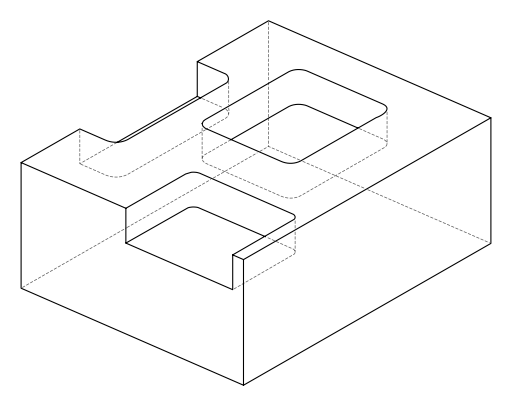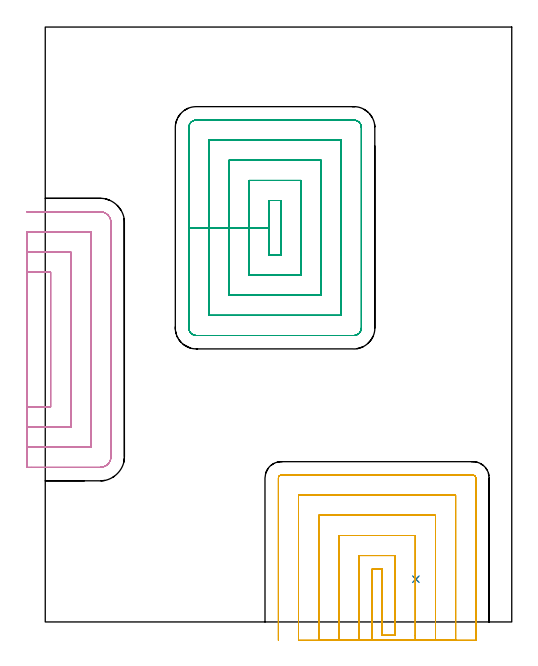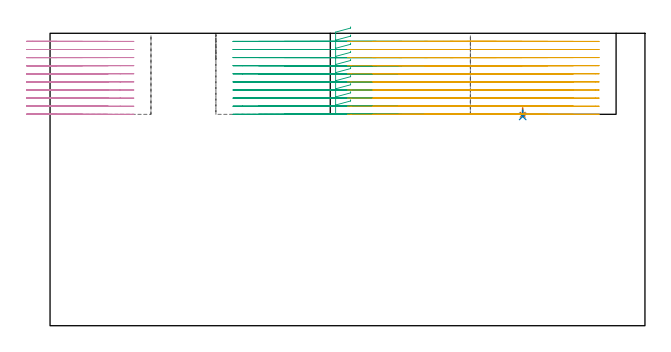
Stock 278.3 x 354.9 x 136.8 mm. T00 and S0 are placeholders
(PLAN: 5 operations, 2 tool changes, 93.5 min)
(1 SPOT_DRILL | STEP1POCKET | NXT0321_9005460120000 | 0.03 min | 4144 mm3)
(2 DRILL_BLIND_HOLE_INTO_CENTER | STEP1POCKET | NXT0301_021 | 0.02 min | 15 mm3)
(3 MILL_RECTANGULAR_POCKET | POCKET_RECTANGULAR_STRAIGHT | NXT0201_012 | Follow Part, ap 4, ae 75% | 29.03 min | 646682 mm3)
(4 MILL_SLOT | SLOT_PARTIAL_RECTANGULAR | NXT0201_012 | Follow Part, ap 4, ae 75% | 28.93 min | 298088 mm3)
(5 MILL_SLOT_1 | SLOT_PARTIAL_RECTANGULAR_1 | NXT0201_012 | Follow Part, ap 4, ae 75% | 35.53 min | 478779 mm3)
(TOOL NXT0321_9005460120000 | NC Spot Drill, 142deg, 12mm, Carbide, Uncoated | D12 PA142 FL30 Z2)
(TOOL NXT0301_021 | Carbide Drill 5mm [860.1-0500-015A1-MM 2214] | D5 PA140 FL28 Z2)
(TOOL NXT0201_012 | ENDMILL 16mm [2P460-1600-NA 1630] | D16 FL38 Z6)
(OP 1 SPOT_DRILL)
G17 G21 G94 G90
T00 M6
G54
G17 G0 G90 X221.1 Y25.5 S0 M3
G43 Z146.8 H0
G94 G81 G98 Z98.685 F250. R101.9
G80
M5
M2
(OP 2 DRILL_BLIND_HOLE_INTO_CENTER)
G17 G21 G94 G90
T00 M6
G54
G17 G0 G90 X221.1 Y25.5 S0 M3
G43 Z146.8 H1
G94 G81 G98 Z97.9 F250. R100.9
G80
M5
M2
(OP 3 MILL_RECTANGULAR_POCKET)
G17 G21 G94 G90
T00 M6
G54
G17 G0 G90 X140.6 Y249.309 S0 M3
G43 Z146.8 H1
Z139.8
G94 G1 Y251.4 Z139.24 F250.
X133.6 Z137.364
Y235.15 Z133.01
Y218.9 F500.
X140.6
Y251.4
X133.6
Y235.15
X121.6
Y206.9
X152.6
Y263.4
X121.6
Y235.15
X109.6
Y194.9
X164.6
Y275.4
X109.6
Y235.15
X97.6
Y182.9
X176.6
Y287.4
X97.6
Y235.15
X85.6
Y175.4
G3 X90.1 Y170.9 R4.5
G1 X184.1
G3 X188.6 Y175.4 R4.5
G1 Y294.9
G3 X184.1 Y299.4 R4.5
G1 X90.1
G3 X85.6 Y294.9 R4.5
G1 Y235.15
Y234.15
G0 X140.6 Y249.309 Z136.01
G1 Y251.4 Z135.45 F250.
X133.6 Z133.574
Y235.15 Z129.22
Y218.9 F500.
X140.6
Y251.4
X133.6
Y235.15
X121.6
Y206.9
X152.6
Y263.4
X121.6
Y235.15
X109.6
Y194.9
X164.6
Y275.4
X109.6
Y235.15
X97.6
Y182.9
X176.6
Y287.4
X97.6
Y235.15
X85.6
Y175.4
G3 X90.1 Y170.9 R4.5
G1 X184.1
G3 X188.6 Y175.4 R4.5
G1 Y294.9
G3 X184.1 Y299.4 R4.5
G1 X90.1
G3 X85.6 Y294.9 R4.5
G1 Y235.15
Y234.15
G0 X140.6 Y249.309 Z132.22
G1 Y251.4 Z131.66 F250.
X133.6 Z129.784
Y235.15 Z125.43
Y218.9 F500.
X140.6
Y251.4
X133.6
Y235.15
X121.6
Y206.9
X152.6
Y263.4
X121.6
Y235.15
X109.6
Y194.9
X164.6
Y275.4
X109.6
Y235.15
X97.6
Y182.9
X176.6
Y287.4
X97.6
Y235.15
X85.6
Y175.4
G3 X90.1 Y170.9 R4.5
G1 X184.1
G3 X188.6 Y175.4 R4.5
G1 Y294.9
G3 X184.1 Y299.4 R4.5
G1 X90.1
G3 X85.6 Y294.9 R4.5
G1 Y235.15
Y234.15
G0 X140.6 Y249.309 Z128.43
G1 Y251.4 Z127.87 F250.
X133.6 Z125.994
Y235.15 Z121.64
Y218.9 F500.
X140.6
Y251.4
X133.6
Y235.15
X121.6
Y206.9
X152.6
Y263.4
X121.6
Y235.15
X109.6
Y194.9
X164.6
Y275.4
X109.6
Y235.15
X97.6
Y182.9
X176.6
Y287.4
X97.6
Y235.15
X85.6
Y175.4
G3 X90.1 Y170.9 R4.5
G1 X184.1
G3 X188.6 Y175.4 R4.5
G1 Y294.9
G3 X184.1 Y299.4 R4.5
G1 X90.1
G3 X85.6 Y294.9 R4.5
G1 Y235.15
Y234.15
G0 X140.6 Y249.309 Z124.64
G1 Y251.4 Z124.08 F250.
X133.6 Z122.204
Y235.15 Z117.85
Y218.9 F500.
X140.6
Y251.4
X133.6
Y235.15
X121.6
Y206.9
X152.6
Y263.4
X121.6
Y235.15
X109.6
Y194.9
X164.6
Y275.4
X109.6
Y235.15
X97.6
Y182.9
X176.6
Y287.4
X97.6
Y235.15
X85.6
Y175.4
G3 X90.1 Y170.9 R4.5
G1 X184.1
G3 X188.6 Y175.4 R4.5
G1 Y294.9
G3 X184.1 Y299.4 R4.5
G1 X90.1
G3 X85.6 Y294.9 R4.5
G1 Y235.15
Y234.15
G0 X140.6 Y249.309 Z120.85
G1 Y251.4 Z120.29 F250.
X133.6 Z118.414
Y235.15 Z114.06
Y218.9 F500.
X140.6
Y251.4
X133.6
Y235.15
X121.6
Y206.9
X152.6
Y263.4
X121.6
Y235.15
X109.6
Y194.9
X164.6
Y275.4
X109.6
Y235.15
X97.6
Y182.9
X176.6
Y287.4
X97.6
Y235.15
X85.6
Y175.4
G3 X90.1 Y170.9 R4.5
G1 X184.1
G3 X188.6 Y175.4 R4.5
G1 Y294.9
G3 X184.1 Y299.4 R4.5
G1 X90.1
G3 X85.6 Y294.9 R4.5
G1 Y235.15
Y234.15
G0 X140.6 Y249.309 Z117.06
G1 Y251.4 Z116.5 F250.
X133.6 Z114.624
Y235.15 Z110.27
Y218.9 F500.
X140.6
Y251.4
X133.6
Y235.15
X121.6
Y206.9
X152.6
Y263.4
X121.6
Y235.15
X109.6
Y194.9
X164.6
Y275.4
X109.6
Y235.15
X97.6
Y182.9
X176.6
Y287.4
X97.6
Y235.15
X85.6
Y175.4
G3 X90.1 Y170.9 R4.5
G1 X184.1
G3 X188.6 Y175.4 R4.5
G1 Y294.9
G3 X184.1 Y299.4 R4.5
G1 X90.1
G3 X85.6 Y294.9 R4.5
G1 Y235.15
Y234.15
G0 X140.6 Y249.309 Z113.27
G1 Y251.4 Z112.71 F250.
X133.6 Z110.834
Y235.15 Z106.48
Y218.9 F500.
X140.6
Y251.4
X133.6
Y235.15
X121.6
Y206.9
X152.6
Y263.4
X121.6
Y235.15
X109.6
Y194.9
X164.6
Y275.4
X109.6
Y235.15
X97.6
Y182.9
X176.6
Y287.4
X97.6
Y235.15
X85.6
Y175.4
G3 X90.1 Y170.9 R4.5
G1 X184.1
G3 X188.6 Y175.4 R4.5
G1 Y294.9
G3 X184.1 Y299.4 R4.5
G1 X90.1
G3 X85.6 Y294.9 R4.5
G1 Y235.15
Y234.15
G0 X140.6 Y249.309 Z109.48
G1 Y251.4 Z108.92 F250.
X133.6 Z107.044
Y235.15 Z102.69
Y218.9 F500.
X140.6
Y251.4
X133.6
Y235.15
X121.6
Y206.9
X152.6
Y263.4
X121.6
Y235.15
X109.6
Y194.9
X164.6
Y275.4
X109.6
Y235.15
X97.6
Y182.9
X176.6
Y287.4
X97.6
Y235.15
X85.6
Y175.4
G3 X90.1 Y170.9 R4.5
G1 X184.1
G3 X188.6 Y175.4 R4.5
G1 Y294.9
G3 X184.1 Y299.4 R4.5
G1 X90.1
G3 X85.6 Y294.9 R4.5
G1 Y235.15
Y234.15
G0 X140.6 Y249.309 Z105.69
G1 Y251.4 Z105.13 F250.
X133.6 Z103.254
Y235.15 Z98.9
Y218.9 F500.
X140.6
Y251.4
X133.6
Y235.15
X121.6
Y206.9
X152.6
Y263.4
X121.6
Y235.15
X109.6
Y194.9
X164.6
Y275.4
X109.6
Y235.15
X97.6
Y182.9
X176.6
Y287.4
X97.6
Y235.15
X85.6
Y175.4
G3 X90.1 Y170.9 R4.5
G1 X184.1
G3 X188.6 Y175.4 R4.5
G1 Y294.9
G3 X184.1 Y299.4 R4.5
G1 X90.1
G3 X85.6 Y294.9 R4.5
G1 Y235.15
Y234.15
G0 Z146.8
M5
M2
(OP 4 MILL_SLOT)
G17 G21 G94 G90
T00 M6
G54
G17 G0 G90 X-11. Y128.2 S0 M3
G43 Z146.8 H1
Z133.01
G94 G1 X-8. F250.
X3.2 F500.
Y208.7
X-8.
X-11. F250.
Y116.2
X-8.
X15.2 F500.
Y220.7
X-8.
X-11. F250.
Y104.2
X-8.
X27.2 F500.
Y232.7
X-8.
X-11. F250.
Y92.2
X-8.
X32.8 F500.
G3 X39.2 Y98.6 R6.4
G1 Y238.3
G3 X32.8 Y244.7 R6.4
G1 X-8.
X-11. F250.
G0 Y128.2 Z129.22
G1 X-8.
X3.2 F500.
Y208.7
X-8.
X-11. F250.
Y116.2
X-8.
X15.2 F500.
Y220.7
X-8.
X-11. F250.
Y104.2
X-8.
X27.2 F500.
Y232.7
X-8.
X-11. F250.
Y92.2
X-8.
X32.8 F500.
G3 X39.2 Y98.6 R6.4
G1 Y238.3
G3 X32.8 Y244.7 R6.4
G1 X-8.
X-11. F250.
G0 Y128.2 Z125.43
G1 X-8.
X3.2 F500.
Y208.7
X-8.
X-11. F250.
Y116.2
X-8.
X15.2 F500.
Y220.7
X-8.
X-11. F250.
Y104.2
X-8.
X27.2 F500.
Y232.7
X-8.
X-11. F250.
Y92.2
X-8.
X32.8 F500.
G3 X39.2 Y98.6 R6.4
G1 Y238.3
G3 X32.8 Y244.7 R6.4
G1 X-8.
X-11. F250.
G0 Y128.2 Z121.64
G1 X-8.
X3.2 F500.
Y208.7
X-8.
X-11. F250.
Y116.2
X-8.
X15.2 F500.
Y220.7
X-8.
X-11. F250.
Y104.2
X-8.
X27.2 F500.
Y232.7
X-8.
X-11. F250.
Y92.2
X-8.
X32.8 F500.
G3 X39.2 Y98.6 R6.4
G1 Y238.3
G3 X32.8 Y244.7 R6.4
G1 X-8.
X-11. F250.
G0 Y128.2 Z117.85
G1 X-8.
X3.2 F500.
Y208.7
X-8.
X-11. F250.
Y116.2
X-8.
X15.2 F500.
Y220.7
X-8.
X-11. F250.
Y104.2
X-8.
X27.2 F500.
Y232.7
X-8.
X-11. F250.
Y92.2
X-8.
X32.8 F500.
G3 X39.2 Y98.6 R6.4
G1 Y238.3
G3 X32.8 Y244.7 R6.4
G1 X-8.
X-11. F250.
G0 Y128.2 Z114.06
G1 X-8.
X3.2 F500.
Y208.7
X-8.
X-11. F250.
Y116.2
X-8.
X15.2 F500.
Y220.7
X-8.
X-11. F250.
Y104.2
X-8.
X27.2 F500.
Y232.7
X-8.
X-11. F250.
Y92.2
X-8.
X32.8 F500.
G3 X39.2 Y98.6 R6.4
G1 Y238.3
G3 X32.8 Y244.7 R6.4
G1 X-8.
X-11. F250.
G0 Y128.2 Z110.27
G1 X-8.
X3.2 F500.
Y208.7
X-8.
X-11. F250.
Y116.2
X-8.
X15.2 F500.
Y220.7
X-8.
X-11. F250.
Y104.2
X-8.
X27.2 F500.
Y232.7
X-8.
X-11. F250.
Y92.2
X-8.
X32.8 F500.
G3 X39.2 Y98.6 R6.4
G1 Y238.3
G3 X32.8 Y244.7 R6.4
G1 X-8.
X-11. F250.
G0 Y128.2 Z106.48
G1 X-8.
X3.2 F500.
Y208.7
X-8.
X-11. F250.
Y116.2
X-8.
X15.2 F500.
Y220.7
X-8.
X-11. F250.
Y104.2
X-8.
X27.2 F500.
Y232.7
X-8.
X-11. F250.
Y92.2
X-8.
X32.8 F500.
G3 X39.2 Y98.6 R6.4
G1 Y238.3
G3 X32.8 Y244.7 R6.4
G1 X-8.
X-11. F250.
G0 Y128.2 Z102.69
G1 X-8.
X3.2 F500.
Y208.7
X-8.
X-11. F250.
Y116.2
X-8.
X15.2 F500.
Y220.7
X-8.
X-11. F250.
Y104.2
X-8.
X27.2 F500.
Y232.7
X-8.
X-11. F250.
Y92.2
X-8.
X32.8 F500.
G3 X39.2 Y98.6 R6.4
G1 Y238.3
G3 X32.8 Y244.7 R6.4
G1 X-8.
X-11. F250.
G0 Y128.2 Z98.9
G1 X-8.
X3.2 F500.
Y208.7
X-8.
X-11. F250.
Y116.2
X-8.
X15.2 F500.
Y220.7
X-8.
X-11. F250.
Y104.2
X-8.
X27.2 F500.
Y232.7
X-8.
X-11. F250.
Y92.2
X-8.
X32.8 F500.
G3 X39.2 Y98.6 R6.4
G1 Y238.3
G3 X32.8 Y244.7 R6.4
G1 X-8.
X-11. F250.
G0 Z146.8
M5
M2
(OP 5 MILL_SLOT_1)
G17 G21 G94 G90
T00 M6
G54
G17 G0 G90 X195.1 Y-11. S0 M3
G43 Z146.8 H1
Z133.01
G94 G1 Y-8. F250.
Y31.6 F500.
X200.8
Y-8.
X208.8
Y39.6
X187.1
Y-8.
Y-11. F250.
X220.8
Y-8.
Y51.6 F500.
X175.1
Y-8.
Y-11. F250.
X232.8
Y-8.
Y63.6 F500.
X163.1
Y-8.
Y-11. F250.
X244.8
Y-8.
Y75.6 F500.
X151.1
Y-8.
Y-11. F250.
X256.8
Y-8.
Y85.9 F500.
G3 X255.1 Y87.6 R1.7
G1 X140.8
G3 X139.1 Y85.9 R1.7
G1 Y-8.
Y-11. F250.
G0 X195.1 Z129.22
G1 Y-8.
Y31.6 F500.
X200.8
Y-8.
X208.8
Y39.6
X187.1
Y-8.
Y-11. F250.
X220.8
Y-8.
Y51.6 F500.
X175.1
Y-8.
Y-11. F250.
X232.8
Y-8.
Y63.6 F500.
X163.1
Y-8.
Y-11. F250.
X244.8
Y-8.
Y75.6 F500.
X151.1
Y-8.
Y-11. F250.
X256.8
Y-8.
Y85.9 F500.
G3 X255.1 Y87.6 R1.7
G1 X140.8
G3 X139.1 Y85.9 R1.7
G1 Y-8.
Y-11. F250.
G0 X195.1 Z125.43
G1 Y-8.
Y31.6 F500.
X200.8
Y-8.
X208.8
Y39.6
X187.1
Y-8.
Y-11. F250.
X220.8
Y-8.
Y51.6 F500.
X175.1
Y-8.
Y-11. F250.
X232.8
Y-8.
Y63.6 F500.
X163.1
Y-8.
Y-11. F250.
X244.8
Y-8.
Y75.6 F500.
X151.1
Y-8.
Y-11. F250.
X256.8
Y-8.
Y85.9 F500.
G3 X255.1 Y87.6 R1.7
G1 X140.8
G3 X139.1 Y85.9 R1.7
G1 Y-8.
Y-11. F250.
G0 X195.1 Z121.64
G1 Y-8.
Y31.6 F500.
X200.8
Y-8.
X208.8
Y39.6
X187.1
Y-8.
Y-11. F250.
X220.8
Y-8.
Y51.6 F500.
X175.1
Y-8.
Y-11. F250.
X232.8
Y-8.
Y63.6 F500.
X163.1
Y-8.
Y-11. F250.
X244.8
Y-8.
Y75.6 F500.
X151.1
Y-8.
Y-11. F250.
X256.8
Y-8.
Y85.9 F500.
G3 X255.1 Y87.6 R1.7
G1 X140.8
G3 X139.1 Y85.9 R1.7
G1 Y-8.
Y-11. F250.
G0 X195.1 Z117.85
G1 Y-8.
Y31.6 F500.
X200.8
Y-8.
X208.8
Y39.6
X187.1
Y-8.
Y-11. F250.
X220.8
Y-8.
Y51.6 F500.
X175.1
Y-8.
Y-11. F250.
X232.8
Y-8.
Y63.6 F500.
X163.1
Y-8.
Y-11. F250.
X244.8
Y-8.
Y75.6 F500.
X151.1
Y-8.
Y-11. F250.
X256.8
Y-8.
Y85.9 F500.
G3 X255.1 Y87.6 R1.7
G1 X140.8
G3 X139.1 Y85.9 R1.7
G1 Y-8.
Y-11. F250.
G0 X195.1 Z114.06
G1 Y-8.
Y31.6 F500.
X200.8
Y-8.
X208.8
Y39.6
X187.1
Y-8.
Y-11. F250.
X220.8
Y-8.
Y51.6 F500.
X175.1
Y-8.
Y-11. F250.
X232.8
Y-8.
Y63.6 F500.
X163.1
Y-8.
Y-11. F250.
X244.8
Y-8.
Y75.6 F500.
X151.1
Y-8.
Y-11. F250.
X256.8
Y-8.
Y85.9 F500.
G3 X255.1 Y87.6 R1.7
G1 X140.8
G3 X139.1 Y85.9 R1.7
G1 Y-8.
Y-11. F250.
G0 X195.1 Z110.27
G1 Y-8.
Y31.6 F500.
X200.8
Y-8.
X208.8
Y39.6
X187.1
Y-8.
Y-11. F250.
X220.8
Y-8.
Y51.6 F500.
X175.1
Y-8.
Y-11. F250.
X232.8
Y-8.
Y63.6 F500.
X163.1
Y-8.
Y-11. F250.
X244.8
Y-8.
Y75.6 F500.
X151.1
Y-8.
Y-11. F250.
X256.8
Y-8.
Y85.9 F500.
G3 X255.1 Y87.6 R1.7
G1 X140.8
G3 X139.1 Y85.9 R1.7
G1 Y-8.
Y-11. F250.
G0 X195.1 Z106.48
G1 Y-8.
Y31.6 F500.
X200.8
Y-8.
X208.8
Y39.6
X187.1
Y-8.
Y-11. F250.
X220.8
Y-8.
Y51.6 F500.
X175.1
Y-8.
Y-11. F250.
X232.8
Y-8.
Y63.6 F500.
X163.1
Y-8.
Y-11. F250.
X244.8
Y-8.
Y75.6 F500.
X151.1
Y-8.
Y-11. F250.
X256.8
Y-8.
Y85.9 F500.
G3 X255.1 Y87.6 R1.7
G1 X140.8
G3 X139.1 Y85.9 R1.7
G1 Y-8.
Y-11. F250.
G0 X195.1 Z102.69
G1 Y-8.
Y31.6 F500.
X200.8
Y-8.
X208.8
Y39.6
X187.1
Y-8.
Y-11. F250.
X220.8
Y-8.
Y51.6 F500.
X175.1
Y-8.
Y-11. F250.
X232.8
Y-8.
Y63.6 F500.
X163.1
Y-8.
Y-11. F250.
X244.8
Y-8.
Y75.6 F500.
X151.1
Y-8.
Y-11. F250.
X256.8
Y-8.
Y85.9 F500.
G3 X255.1 Y87.6 R1.7
G1 X140.8
G3 X139.1 Y85.9 R1.7
G1 Y-8.
Y-11. F250.
G0 X195.1 Z98.9
G1 Y-8.
Y31.6 F500.
X200.8
Y-8.
X208.8
Y39.6
X187.1
Y-8.
Y-11. F250.
X220.8
Y-8.
Y51.6 F500.
X175.1
Y-8.
Y-11. F250.
X232.8
Y-8.
Y63.6 F500.
X163.1
Y-8.
Y-11. F250.
X244.8
Y-8.
Y75.6 F500.
X151.1
Y-8.
Y-11. F250.
X256.8
Y-8.
Y85.9 F500.
G3 X255.1 Y87.6 R1.7
G1 X140.8
G3 X139.1 Y85.9 R1.7
G1 Y-8.
Y-11. F250.
G0 Z146.8
M5
M2
